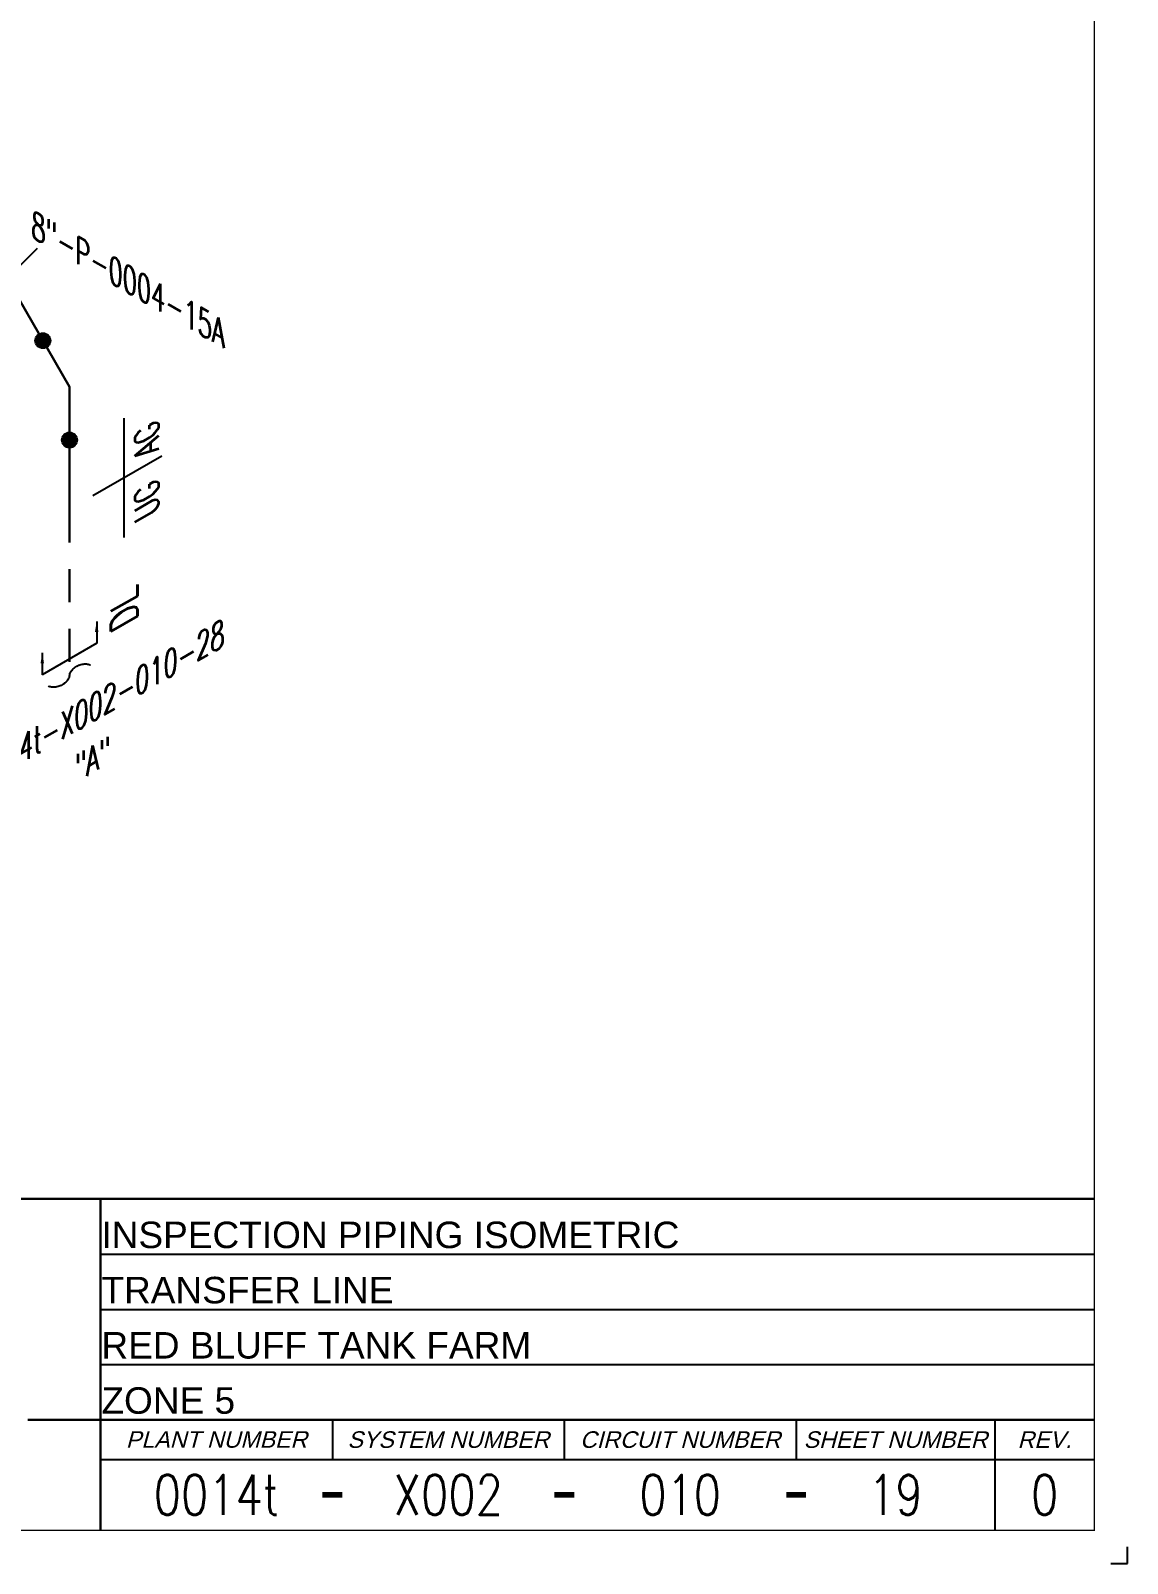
# Model space of a CAD drawing. Header units: inches. Extents: x 0.1 to 17.4, y 0.1 to 11.4.
# Drawn here: x 13.24 to 17.38, y 0.12 to 5.91 of the extents above; entities that cross this region are included whole.
import ezdxf
from ezdxf.enums import TextEntityAlignment as Align

# ---------------------------------------------------------------- set-up
doc = ezdxf.new("R2010")
doc.units = ezdxf.units.IN
doc.header["$MEASUREMENT"] = 0
doc.linetypes.add('HIDDEN2', pattern=[0.1875, 0.125, -0.0625])
for name, color, linetype in [('BORDER', 3, 'Continuous'), ('BORDERTEXT', 7, 'Continuous'), ('Continuation', 7, 'Continuous'), ('DL', 20, 'Continuous'), ('PIPE-ANNO', 150, 'HIDDEN2'), ('TEXT', 7, 'Continuous'), ('UNAS.PIPE', 251, 'Continuous'), ('WELD POINTS', 41, 'Continuous')]:
    doc.layers.add(name, color=color, linetype=linetype)
doc.layers.add('PIPE', color=7, linetype='Continuous', lineweight=30)
doc.styles.add('FEASStandard', font='arial.ttf')
doc.styles.add('ISO30', font='simplex.shx', dxfattribs={"width": 0.85, "oblique": 30, "height": 0.075})
doc.styles.add('PART_Standard', font='romans', dxfattribs={"width": 0.8, "height": 0.09})
doc.styles.add('Richmond', font='arial.ttf')
doc.dimstyles.new('Richmond', dxfattribs={"dimtxt": 0.18, "dimasz": 0.18, "dimexe": 0.18, "dimexo": 0.0625, "dimgap": 0.09, "dimtad": 0, "dimtih": 1, "dimtoh": 1, "dimdec": 4, "dimzin": 0, "dimdsep": 46, "dimtxsty": 'Richmond', "dimcen": 0.09, "dimadec": 0, "dimazin": 0, "dimtfac": 1, "dimtdec": 4, "dimtofl": 0, "dimtmove": 0, "dimatfit": 3, "dimfxl": 1, "dimtolj": 1, "dimtzin": 0, "dimarcsym": 0})

# ---------------------------------------------------------------- blocks, each defined once
blk = doc.blocks.new('Border')
at = {"layer": 'BORDER'}
for p, q in [((13.5, 1.2917), (17.25, 1.2917)), ((13.5, 1.0833), (17.25, 1.0833)), ((13.5, 0.875), (17.25, 0.875)), ((14.375, 0.6667), (14.375, 0.5173)), ((15.25, 0.6667), (15.25, 0.5173)), ((16.125, 0.6667), (16.125, 0.5173)), ((16.875, 0.6667), (16.875, 0.25)), ((13.5, 0.5173), (17.25, 0.5173))]:
    blk.add_line(p, q, dxfattribs=at)
at = {"layer": 'BORDER', "const_width": 0.005}
blk.add_lwpolyline([(0.25, 0.25), (17.25, 0.25), (17.25, 11.25), (0.25, 11.25)], close=True, dxfattribs=at)
at = {"layer": 'BORDER', "const_width": 0.00833}
for points in [[(17.25, 1.5), (0.25, 1.5)], [(13.5, 0.25), (13.5, 1.5)], [(13.225, 0.6667), (17.25, 0.6667)]]:
    blk.add_lwpolyline(points, dxfattribs=at)
at = {"layer": 'BORDERTEXT'}
blk.add_line((16.113, 0.3836), (16.125, 0.3836), dxfattribs=at)
at = {"layer": 'BORDERTEXT', "const_width": 0.0208}
for points in [[(14.3375, 0.3836), (14.4125, 0.3836)], [(15.2125, 0.3836), (15.2875, 0.3836)], [(16.0875, 0.3836), (16.1625, 0.3836)]]:
    blk.add_lwpolyline(points, dxfattribs=at)
at = {"layer": 'BORDERTEXT', "style": 'FEASStandard', "oblique": 15}
for s, p in [('PLANT NUMBER', (13.9375, 0.592)), ('SYSTEM NUMBER', (14.8125, 0.592)), ('CIRCUIT NUMBER', (15.6875, 0.592)), ('SHEET NUMBER', (16.5, 0.592)), ('REV.', (17.0625, 0.592))]:
    blk.add_text(s, height=0.0625, dxfattribs=at).set_placement(p, align=Align.MIDDLE)
blk = doc.blocks.new('BORDER TEXT')
at = {"layer": 'BORDERTEXT'}
for tag, p, height, style in [('API_PIPE_CLASS', (5.4645, 1.2542), 0.08, 'Richmond'), ('MATERIAL1', (12.263, 1.2111), 0.08, 'Richmond'), ('CVX_PIPE_SPEC', (5.4619, 1.0932), 0.08, 'Richmond'), ('P&ID_#1', (0.25, 1.0831), 0.0625, 'FEASStandard'), ('LINE_#1', (1.4866, 1.0831), 0.0625, 'FEASStandard'), ('MATERIAL2', (12.263, 1.0395), 0.08, 'Richmond'), ('P&ID_#2', (0.25, 0.9224), 0.0625, 'FEASStandard'), ('LINE_#2', (1.4866, 0.9224), 0.0625, 'FEASStandard'), ('OP_TEMP', (5.1687, 0.9325), 0.08, 'Richmond'), ('MATERIAL3', (12.263, 0.868), 0.08, 'Richmond'), ('P&ID_#3', (0.25, 0.7617), 0.0625, 'FEASStandard'), ('LINE_#3', (1.4866, 0.7617), 0.0625, 'FEASStandard'), ('FROM', (5.0146, 0.7718), 0.08, 'Richmond'), ('MATERIAL4', (12.263, 0.6965), 0.08, 'Richmond'), ('P&ID_#4', (0.25, 0.601), 0.0625, 'FEASStandard'), ('LINE_#4', (1.4866, 0.601), 0.0625, 'FEASStandard'), ('TO', (4.8543, 0.6112), 0.08, 'Richmond'), ('MATERIAL5', (12.263, 0.5249), 0.08, 'Richmond'), ('MISC', (4.9789, 0.4506), 0.08, 'Richmond'), ('P&ID_#5', (0.25, 0.4403), 0.0625, 'FEASStandard'), ('LINE_#5', (1.4866, 0.4403), 0.0625, 'FEASStandard'), ('INSULATION', (12.9278, 0.4142), 0.0625, 'FEASStandard'), ('P&ID_#6', (0.25, 0.2796), 0.0625, 'FEASStandard'), ('LINE_#6', (1.4866, 0.2796), 0.0625, 'FEASStandard'), ('PWHT', (12.9278, 0.2806), 0.0625, 'FEASStandard')]:
    blk.add_attdef(tag, p, '', height=height, dxfattribs=dict(at, style=style))
at = {"layer": 'BORDERTEXT', "style": 'FEASStandard'}
for tag, p in [('DR.BY', (11.075, 0.5625)), ('DR.BY_DATE', (11.95, 0.5625)), ('CHK_BY', (11.075, 0.3542)), ('CHK._BY_DATE', (11.95, 0.3542))]:
    blk.add_attdef(tag, text='', height=0.1, dxfattribs=at).set_placement(p, align=Align.MIDDLE_CENTER)
at = {"layer": 'BORDERTEXT', "style": 'PART_Standard', "width": 0.8}
for tag, p in [('PLANT_NUMBER', (13.9375, 0.3836)), ('SYSTEM_NUMBER', (14.8125, 0.3836)), ('CIRCUIT_NUMBER', (15.6875, 0.3836)), ('SHEET_NUMBER', (16.5, 0.3836)), ('REVISION', (17.0625, 0.3836))]:
    blk.add_attdef(tag, text='', height=0.15, dxfattribs=at).set_placement(p, align=Align.MIDDLE_CENTER)
blk = doc.blocks.new('Plant Info')
at = {"layer": 'BORDERTEXT', "style": 'FEASStandard'}
for tag, p in [('DWG_TYPE', (-0.6333, -0.0756)), ('SYSTEM_NAME', (-0.6333, -0.284)), ('PLANT_NAME', (-0.6333, -0.4923)), ('ZONE', (-0.6333, -0.7006))]:
    blk.add_attdef(tag, p, '', height=0.1, dxfattribs=at)
blk = doc.blocks.new('1_BREAK-PIPE_PIPE_00')
at = {"color": 0, "linetype": 'ByBlock', "lineweight": -2}
for centre, major_axis in [((-0.03, 0.092), (0, -0.101)), ((0.03, -0.092), (0, 0.101))]:
    blk.add_ellipse(centre, major_axis=major_axis, ratio=0.711978, start_param=0.427466, end_param=3.141593, dxfattribs=at)
blk = doc.blocks.new('1_Tilde_30')
at = {"layer": 'PIPE-ANNO', "xscale": -0.5000000000000001, "yscale": 0.5000000000000001, "zscale": 0.5000000000000001, "rotation": 114.4010914305396}
blk.add_blockref('1_BREAK-PIPE_PIPE_00', (0, 0), dxfattribs=at)
blk = doc.blocks.new('1_Cont_30')
at = {"layer": 'Continuation', "style": 'PART_Standard', "oblique": 30, "width": 0.8}
blk.add_attdef('CONT', (0, 0), '', height=0.09, rotation=30, dxfattribs=at)
blk = doc.blocks.new('2_WELD_SINGLE_00')
at = {"linetype": 'ByBlock', "lineweight": -2}
h = blk.add_hatch(color=0, dxfattribs=at)
edge = h.paths.add_edge_path()
edge.add_arc((0, 0), 0.0286, 0, 360)
at = {"color": 0, "linetype": 'ByBlock', "lineweight": -2}
blk.add_circle((0, 0), 0.0286, dxfattribs=at)
blk = doc.blocks.new('*U90')
at = {"layer": 'WELD POINTS'}
for p, rotation in [((-0.1004, 0.174), 210.0000000000003), ((0, -0.2009), 89.99999999999972)]:
    blk.add_blockref('2_WELD_SINGLE_00', p, dxfattribs=dict(at, rotation=rotation))
blk = doc.blocks.new('1_Text_30')
at = {"layer": 'TEXT', "style": 'PART_Standard', "oblique": 30, "width": 0.8}
blk.add_attdef('TEXT', (0, 0), '', height=0.09, rotation=30, dxfattribs=at)
blk = doc.blocks.new('1_Text_330')
at = {"layer": 'TEXT', "style": 'PART_Standard', "oblique": 330, "width": 0.8}
blk.add_attdef('3/4"', (0, 0), '', height=0.09, rotation=330, dxfattribs=at)
blk = doc.blocks.new('DL_Vert_330')
at = {"layer": 'DL', "style": 'ISO30', "oblique": 330, "width": 0.85}
blk.add_text('DL', height=0.1, rotation=90, dxfattribs=at).set_placement((0, 0))
blk = doc.blocks.new('*U85')
at = {"color": 20, "linetype": 'ByBlock', "ltscale": 0.7}
blk.add_line((0.0541, -0.1498), (0.0541, 0.0873), dxfattribs=at)
for points in [[(0.1257, 0.0459), (0.0541, 0.0873)], [(0.1257, -0.1911), (0.0541, -0.1498)]]:
    blk.add_leader(points, dimstyle='Richmond', override={"dimasz": 0.04, "dimgap": 0.09, "dimtad": 0}, dxfattribs=at)

msp = doc.modelspace()

# ---------------------------------------------------------------- linework, layer by layer
for p, q in [((17.375, 0.125), (17.375, 0.1875)), ((17.3125, 0.125), (17.375, 0.125))]:
    msp.add_line(p, q)
at = {"layer": 'PIPE'}
for p, q in [((13.3828, 4.5644), (12.98, 5.2621)), ((13.3828, 4.5644), (13.3828, 4.3635)), ((13.3828, 4.3635), (13.3828, 4.1013))]:
    msp.add_line(p, q, dxfattribs=at)
at = {"layer": 'PIPE', "linetype": 'HIDDEN2'}
msp.add_line((13.3828, 4.1013), (13.3828, 3.4747), dxfattribs=at)
at = {"layer": 'PIPE-ANNO', "linetype": 'Continuous'}
for p, q in [((13.5897, 3.9961), (13.5897, 4.4454)), ((13.731, 4.3023), (13.4712, 4.1523))]:
    msp.add_line(p, q, dxfattribs=at)
at = {"layer": 'UNAS.PIPE'}
msp.add_line((13.1628, 4.9876), (13.2622, 5.0869), dxfattribs=at)

# ---------------------------------------------------------------- block references
for name, p in [('DL_Vert_330', (13.6394, 3.6838)), ('1_Tilde_30', (13.3828, 3.4747))]:
    msp.add_blockref(name, p)
at = {"layer": 'BORDER'}
msp.add_blockref('Border', (0, 0), dxfattribs=at)
at = {"layer": 'BORDERTEXT'}
msp.add_blockref('Plant Info', (14.1366, 1.39), dxfattribs=at).add_auto_attribs({'DWG_TYPE': 'INSPECTION PIPING ISOMETRIC', 'SYSTEM_NAME': 'TRANSFER LINE', 'PLANT_NAME': 'RED BLUFF TANK FARM', 'ZONE': 'ZONE 5'})
ref = msp.add_blockref('BORDER TEXT', (0, 0), dxfattribs=at)
ref.add_attrib('REVISION', '0', dxfattribs={"height": 0.15, "style": 'PART_Standard', "width": 0.8}).set_placement((17.0625, 0.3836), align=Align.MIDDLE_CENTER)
ref.add_attrib('SHEET_NUMBER', '19', dxfattribs={"height": 0.15, "style": 'PART_Standard', "width": 0.8}).set_placement((16.5, 0.3836), align=Align.MIDDLE_CENTER)
ref.add_attrib('CIRCUIT_NUMBER', '010', dxfattribs={"height": 0.15, "style": 'PART_Standard', "width": 0.8}).set_placement((15.6875, 0.3836), align=Align.MIDDLE_CENTER)
ref.add_attrib('SYSTEM_NUMBER', 'X002', dxfattribs={"height": 0.15, "style": 'PART_Standard', "width": 0.8}).set_placement((14.8125, 0.3836), align=Align.MIDDLE_CENTER)
ref.add_attrib('PLANT_NUMBER', '0014t', dxfattribs={"height": 0.15, "style": 'PART_Standard', "width": 0.8}).set_placement((13.9375, 0.3836), align=Align.MIDDLE_CENTER)
at = {"layer": 'Continuation'}
for p, values in [((12.7466, 2.8832), {'CONT': 'CONT. 0014t-X002-010-28'}), ((13.4034, 3.069), {'CONT': '"A"'})]:
    msp.add_blockref('1_Cont_30', p, dxfattribs=at).add_auto_attribs(values)
at = {"layer": 'DL', "rotation": 120.0000000000001}
msp.add_blockref('*U85', (13.3828, 3.4747), dxfattribs=at)
at = {"layer": 'TEXT'}
msp.add_blockref('1_Text_330', (13.239, 5.1295), dxfattribs=at).add_auto_attribs({'3/4"': '8"-P-0004-15A'})
ref = msp.add_blockref('1_Text_30', (13.7196, 4.3282), dxfattribs=dict(at, rotation=300.0000000000001))
ref.add_attrib('TEXT', 'AG', (13.7196, 4.3282), dxfattribs={"height": 0.09, "rotation": 90, "style": 'PART_Standard', "oblique": 330, "width": 0.8})
ref = msp.add_blockref('1_Text_30', (13.7196, 4.0929), dxfattribs=dict(at, rotation=300.0000000000001))
ref.add_attrib('TEXT', 'UG', (13.7196, 4.0929), dxfattribs={"height": 0.09, "rotation": 90, "style": 'PART_Standard', "oblique": 330, "width": 0.8})
at = {"layer": 'WELD POINTS'}
msp.add_blockref('*U90', (13.3828, 4.5644), dxfattribs=at)

doc.saveas('drawing.dxf')
